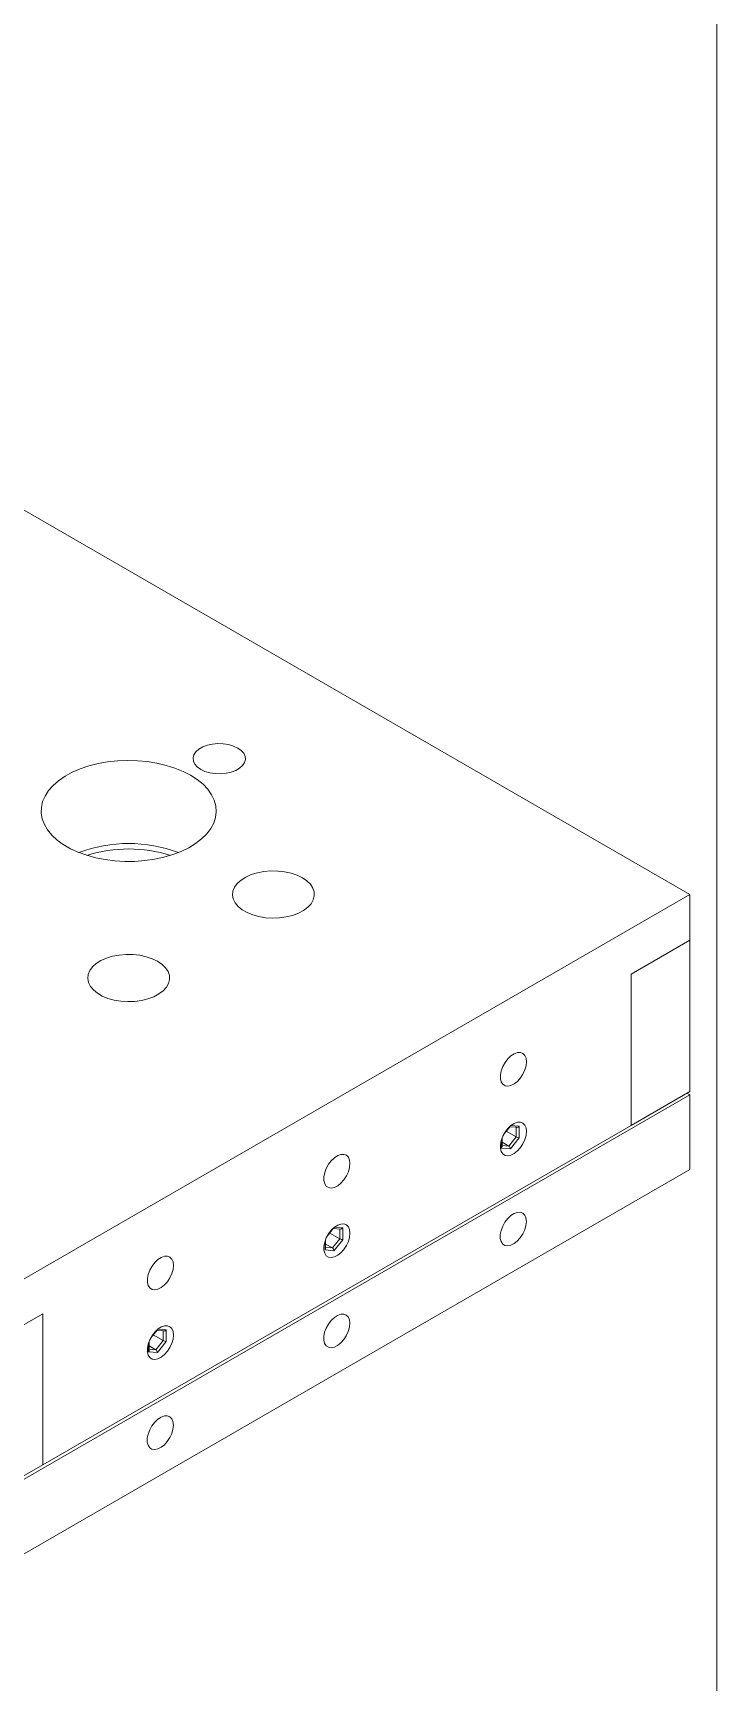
# Model space of a CAD drawing. Header units: millimetres. Extents: x 2 to 278, y 1 to 215.
# Drawn here: x 257.1 to 278, y 50.2 to 100.6 of the extents above; entities that cross this region are included whole.
import ezdxf

# ---------------------------------------------------------------- set-up
doc = ezdxf.new("R2010")
doc.units = ezdxf.units.MM

msp = doc.modelspace()

# ---------------------------------------------------------------- linework, layer by layer
at = {"color": 7, "linetype": 'Continuous', "lineweight": 18}
for p, q in [((277.989, 0.903), (277.989, 214.645)), ((277.161, 74.272), (255.608, 86.714)), ((277.161, 74.272), (255.608, 61.83)), ((277.161, 72.872), (277.161, 74.272)), ((275.364, 71.835), (277.161, 72.872)), ((277.161, 72.872), (277.161, 68.257)), ((275.364, 71.835), (275.364, 67.22)), ((255.605, 55.705), (277.157, 68.148)), ((275.364, 67.22), (277.161, 68.257)), ((277.157, 68.148), (277.064, 68.201)), ((277.157, 68.148), (277.157, 65.866)), ((275.364, 67.22), (257.404, 56.852)), ((271.478, 66.947), (271.671, 67.188)), ((271.527, 67.028), (271.622, 67.147)), ((271.553, 67.042), (271.859, 66.865)), ((271.663, 67.178), (271.878, 67.159)), ((271.699, 67.217), (271.949, 67.194)), ((271.859, 66.865), (271.859, 67.16)), ((271.949, 67.194), (271.949, 66.835)), ((271.41, 66.524), (271.41, 66.792)), ((271.68, 66.5), (271.41, 66.524)), ((271.429, 66.571), (271.429, 66.844)), ((271.429, 66.705), (271.635, 66.586)), ((271.429, 66.604), (271.635, 66.586)), ((271.635, 66.586), (271.859, 66.865)), ((271.949, 66.835), (271.68, 66.5)), ((255.605, 53.424), (277.157, 65.866)), ((266.09, 63.837), (266.283, 64.077)), ((266.138, 63.917), (266.234, 64.036)), ((266.275, 64.067), (266.489, 64.048)), ((266.31, 64.106), (266.561, 64.084)), ((266.471, 63.754), (266.471, 64.05)), ((266.561, 64.084), (266.561, 63.724)), ((266.022, 63.413), (266.022, 63.682)), ((266.041, 63.461), (266.041, 63.733)), ((266.041, 63.594), (266.247, 63.475)), ((266.041, 63.494), (266.247, 63.475)), ((266.165, 63.931), (266.471, 63.754)), ((266.247, 63.475), (266.471, 63.754)), ((266.561, 63.724), (266.292, 63.389)), ((266.292, 63.389), (266.022, 63.413)), ((257.404, 61.466), (255.608, 60.43)), ((257.404, 56.852), (257.404, 61.466)), ((260.701, 60.726), (260.895, 60.967)), ((260.887, 60.957), (261.101, 60.938)), ((260.922, 60.996), (261.173, 60.973)), ((261.173, 60.973), (261.173, 60.614)), ((260.634, 60.303), (260.634, 60.571)), ((260.653, 60.35), (260.653, 60.623)), ((260.653, 60.483), (260.859, 60.365)), ((260.75, 60.807), (260.846, 60.926)), ((260.777, 60.821), (261.083, 60.644)), ((260.859, 60.365), (261.083, 60.644)), ((261.173, 60.614), (260.904, 60.279)), ((261.083, 60.644), (261.083, 60.939)), ((260.904, 60.279), (260.634, 60.303)), ((260.653, 60.383), (260.859, 60.365)), ((257.404, 56.852), (255.608, 55.815))]:
    msp.add_line(p, q, dxfattribs=at)
at = {"color": 7, "linetype": 'Continuous', "lineweight": 18, "flags": 128}
for points in [[(263.358, 78.746), (263.228, 78.806), (263.079, 78.85), (262.917, 78.875), (262.75, 78.88), (262.585, 78.865), (262.429, 78.831), (262.289, 78.778), (262.17, 78.71), (262.079, 78.629), (262.019, 78.539), (261.993, 78.443), (262.002, 78.347), (262.045, 78.253), (262.121, 78.167), (262.226, 78.092), (262.356, 78.032), (262.505, 77.988), (262.667, 77.963), (262.834, 77.958), (262.999, 77.973), (263.155, 78.007), (263.296, 78.06), (263.414, 78.128), (263.505, 78.209), (263.565, 78.299), (263.591, 78.395), (263.582, 78.491), (263.539, 78.584), (263.463, 78.671), (263.358, 78.746)], [(261.918, 77.914), (261.69, 78.031), (261.44, 78.133), (261.172, 78.217), (260.89, 78.284), (260.596, 78.331), (260.294, 78.358), (259.989, 78.366), (259.685, 78.353), (259.385, 78.321), (259.093, 78.269), (258.814, 78.198), (258.55, 78.109), (258.306, 78.004), (258.084, 77.883), (257.887, 77.748), (257.719, 77.601), (257.58, 77.444), (257.473, 77.279), (257.4, 77.108), (257.361, 76.933), (257.356, 76.757), (257.387, 76.581), (257.452, 76.409), (257.55, 76.242), (257.681, 76.083), (257.842, 75.934), (258.032, 75.796), (258.248, 75.671), (258.487, 75.562), (258.746, 75.468), (259.022, 75.393), (259.311, 75.336), (259.609, 75.299), (259.913, 75.281), (260.218, 75.284), (260.521, 75.306), (260.817, 75.348), (261.103, 75.41), (261.375, 75.49), (261.629, 75.587), (261.863, 75.701), (262.072, 75.829), (262.255, 75.97), (262.409, 76.122), (262.532, 76.284), (262.622, 76.452), (262.679, 76.625), (262.7, 76.801), (262.687, 76.977), (262.64, 77.151), (262.558, 77.321), (262.443, 77.484), (262.297, 77.639), (262.121, 77.783), (261.918, 77.914)], [(265.331, 74.782), (265.169, 74.861), (264.986, 74.923), (264.787, 74.966), (264.579, 74.989), (264.367, 74.992), (264.158, 74.974), (263.956, 74.935), (263.769, 74.878), (263.601, 74.803), (263.458, 74.713), (263.343, 74.61), (263.26, 74.498), (263.211, 74.378), (263.197, 74.256), (263.219, 74.135), (263.277, 74.017), (263.369, 73.906), (263.491, 73.806), (263.641, 73.72), (263.814, 73.649), (264.005, 73.596), (264.209, 73.563), (264.42, 73.55), (264.632, 73.558), (264.838, 73.586), (265.033, 73.634), (265.211, 73.701), (265.367, 73.783), (265.497, 73.88), (265.596, 73.988), (265.663, 74.105), (265.694, 74.226), (265.69, 74.348), (265.649, 74.468), (265.575, 74.583), (265.467, 74.688), (265.331, 74.782)], [(260.911, 72.231), (260.749, 72.309), (260.566, 72.371), (260.368, 72.415), (260.16, 72.438), (259.948, 72.44), (259.738, 72.422), (259.537, 72.384), (259.349, 72.327), (259.182, 72.252), (259.038, 72.162), (258.923, 72.059), (258.84, 71.946), (258.791, 71.827), (258.778, 71.705), (258.8, 71.583), (258.858, 71.466), (258.949, 71.355), (259.072, 71.255), (259.222, 71.169), (259.395, 71.098), (259.586, 71.045), (259.79, 71.012), (260.001, 70.999), (260.212, 71.007), (260.419, 71.035), (260.614, 71.083), (260.792, 71.149), (260.948, 71.232), (261.078, 71.329), (261.177, 71.437), (261.243, 71.553), (261.275, 71.674), (261.27, 71.797), (261.23, 71.917), (261.155, 72.031), (261.048, 72.137), (260.911, 72.231)], [(272.172, 69.162), (272.159, 69.27), (272.123, 69.356), (272.064, 69.416), (271.986, 69.445), (271.896, 69.442), (271.797, 69.407), (271.697, 69.342), (271.602, 69.251), (271.518, 69.14), (271.449, 69.016), (271.401, 68.887), (271.376, 68.76), (271.376, 68.645), (271.401, 68.547), (271.449, 68.474), (271.518, 68.429), (271.602, 68.416), (271.697, 68.435), (271.797, 68.485), (271.896, 68.564), (271.986, 68.666), (272.064, 68.784), (272.123, 68.911), (272.159, 69.04), (272.172, 69.162)], [(272.172, 67.036), (272.159, 67.144), (272.123, 67.23), (272.064, 67.29), (271.986, 67.319), (271.896, 67.316), (271.797, 67.281), (271.697, 67.216), (271.602, 67.125), (271.518, 67.014), (271.449, 66.89), (271.401, 66.761), (271.376, 66.635), (271.376, 66.519), (271.401, 66.421), (271.449, 66.348), (271.518, 66.303), (271.602, 66.29), (271.697, 66.309), (271.797, 66.36), (271.896, 66.438), (271.986, 66.54), (272.064, 66.658), (272.123, 66.786), (272.159, 66.914), (272.172, 67.036)], [(266.784, 66.052), (266.771, 66.159), (266.734, 66.245), (266.676, 66.305), (266.598, 66.334), (266.508, 66.331), (266.409, 66.296), (266.309, 66.231), (266.214, 66.14), (266.129, 66.03), (266.061, 65.906), (266.013, 65.776), (265.988, 65.65), (265.988, 65.534), (266.013, 65.437), (266.061, 65.363), (266.129, 65.318), (266.214, 65.305), (266.309, 65.324), (266.409, 65.375), (266.508, 65.453), (266.598, 65.555), (266.676, 65.673), (266.734, 65.801), (266.771, 65.93), (266.784, 66.052)], [(272.169, 64.283), (272.156, 64.39), (272.119, 64.476), (272.06, 64.536), (271.983, 64.565), (271.893, 64.562), (271.794, 64.527), (271.694, 64.462), (271.599, 64.371), (271.514, 64.26), (271.446, 64.136), (271.398, 64.007), (271.373, 63.881), (271.373, 63.765), (271.398, 63.667), (271.446, 63.594), (271.514, 63.549), (271.599, 63.536), (271.694, 63.555), (271.794, 63.606), (271.893, 63.684), (271.983, 63.786), (272.06, 63.904), (272.119, 64.032), (272.156, 64.161), (272.169, 64.283)], [(266.784, 63.926), (266.771, 64.033), (266.734, 64.12), (266.676, 64.179), (266.598, 64.208), (266.508, 64.205), (266.409, 64.17), (266.309, 64.105), (266.214, 64.014), (266.129, 63.904), (266.061, 63.78), (266.013, 63.651), (265.988, 63.524), (265.988, 63.408), (266.013, 63.311), (266.061, 63.237), (266.129, 63.193), (266.214, 63.179), (266.309, 63.199), (266.409, 63.249), (266.508, 63.328), (266.598, 63.429), (266.676, 63.547), (266.734, 63.675), (266.771, 63.804), (266.784, 63.926)], [(261.396, 62.941), (261.383, 63.049), (261.346, 63.135), (261.287, 63.195), (261.21, 63.224), (261.12, 63.221), (261.021, 63.186), (260.921, 63.121), (260.826, 63.03), (260.741, 62.919), (260.673, 62.795), (260.624, 62.666), (260.6, 62.539), (260.6, 62.424), (260.624, 62.326), (260.673, 62.253), (260.741, 62.208), (260.826, 62.195), (260.921, 62.214), (261.021, 62.264), (261.12, 62.343), (261.21, 62.444), (261.287, 62.563), (261.346, 62.69), (261.383, 62.819), (261.396, 62.941)], [(261.396, 60.815), (261.383, 60.923), (261.346, 61.009), (261.287, 61.069), (261.21, 61.098), (261.12, 61.095), (261.021, 61.06), (260.921, 60.995), (260.826, 60.904), (260.741, 60.793), (260.673, 60.669), (260.624, 60.54), (260.6, 60.414), (260.6, 60.298), (260.624, 60.2), (260.673, 60.127), (260.741, 60.082), (260.826, 60.069), (260.921, 60.088), (261.021, 60.139), (261.12, 60.217), (261.21, 60.319), (261.287, 60.437), (261.346, 60.564), (261.383, 60.693), (261.396, 60.815)], [(266.781, 61.172), (266.768, 61.28), (266.731, 61.366), (266.672, 61.425), (266.595, 61.455), (266.505, 61.452), (266.406, 61.416), (266.306, 61.351), (266.211, 61.261), (266.126, 61.15), (266.058, 61.026), (266.009, 60.897), (265.985, 60.77), (265.985, 60.655), (266.009, 60.557), (266.058, 60.483), (266.126, 60.439), (266.211, 60.426), (266.306, 60.445), (266.406, 60.495), (266.505, 60.574), (266.595, 60.675), (266.672, 60.794), (266.731, 60.921), (266.768, 61.05), (266.781, 61.172)], [(261.392, 58.062), (261.38, 58.169), (261.343, 58.255), (261.284, 58.315), (261.207, 58.344), (261.116, 58.341), (261.018, 58.306), (260.918, 58.241), (260.823, 58.15), (260.738, 58.039), (260.67, 57.915), (260.621, 57.786), (260.596, 57.66), (260.596, 57.544), (260.621, 57.446), (260.67, 57.373), (260.738, 57.328), (260.823, 57.315), (260.918, 57.334), (261.018, 57.385), (261.116, 57.463), (261.207, 57.565), (261.284, 57.683), (261.343, 57.811), (261.38, 57.94), (261.392, 58.062)]]:
    msp.add_lwpolyline(points, dxfattribs=at)
at = {"color": 7, "linetype": 'Continuous', "lineweight": 18}
for centre, radius, start, end in [((260.027, 71.528), 4.302, 69.335, 110.665), ((260.024, 71.45), 4.213, 72.3648, 107.5892)]:
    msp.add_arc(centre, radius, start, end, dxfattribs=at)
for centre, major_axis, ratio, start_param, end_param in [((271.635, 67.244), (-0.027, 0.0634), 0.565758, 3.435631, 3.702888), ((271.904, 67.22), (0.0535, 0.049), 0.697875, 3.709669, 4.92971), ((271.366, 66.55), (0.0535, 0.049), 0.697875, 4.92971, 5.715109), ((271.635, 66.526), (-0.027, 0.0634), 0.565758, 4.067595, 5.638391), ((271.904, 66.861), (0.0633, -0.0223), 0.218312, 4.003708, 5.574505), ((266.247, 64.134), (-0.027, 0.0634), 0.565758, 3.435631, 3.702888), ((266.516, 64.11), (0.0535, 0.049), 0.697875, 3.709669, 4.92971), ((266.247, 63.415), (-0.027, 0.0634), 0.565758, 4.067595, 5.638391), ((266.516, 63.75), (0.0633, -0.0223), 0.218312, 4.003708, 5.574505), ((265.977, 63.439), (0.0535, 0.049), 0.697875, 4.92971, 5.715109), ((260.859, 61.023), (-0.027, 0.0634), 0.565758, 3.435631, 3.702888), ((261.128, 60.999), (0.0535, 0.049), 0.697875, 3.709669, 4.92971), ((261.128, 60.64), (0.0633, -0.0223), 0.218312, 4.003708, 5.574505), ((260.589, 60.329), (0.0535, 0.049), 0.697875, 4.92971, 5.715109), ((260.859, 60.305), (-0.027, 0.0634), 0.565758, 4.067595, 5.638391)]:
    msp.add_ellipse(centre, major_axis=major_axis, ratio=ratio, start_param=start_param, end_param=end_param, dxfattribs=at)

doc.saveas('drawing.dxf')
